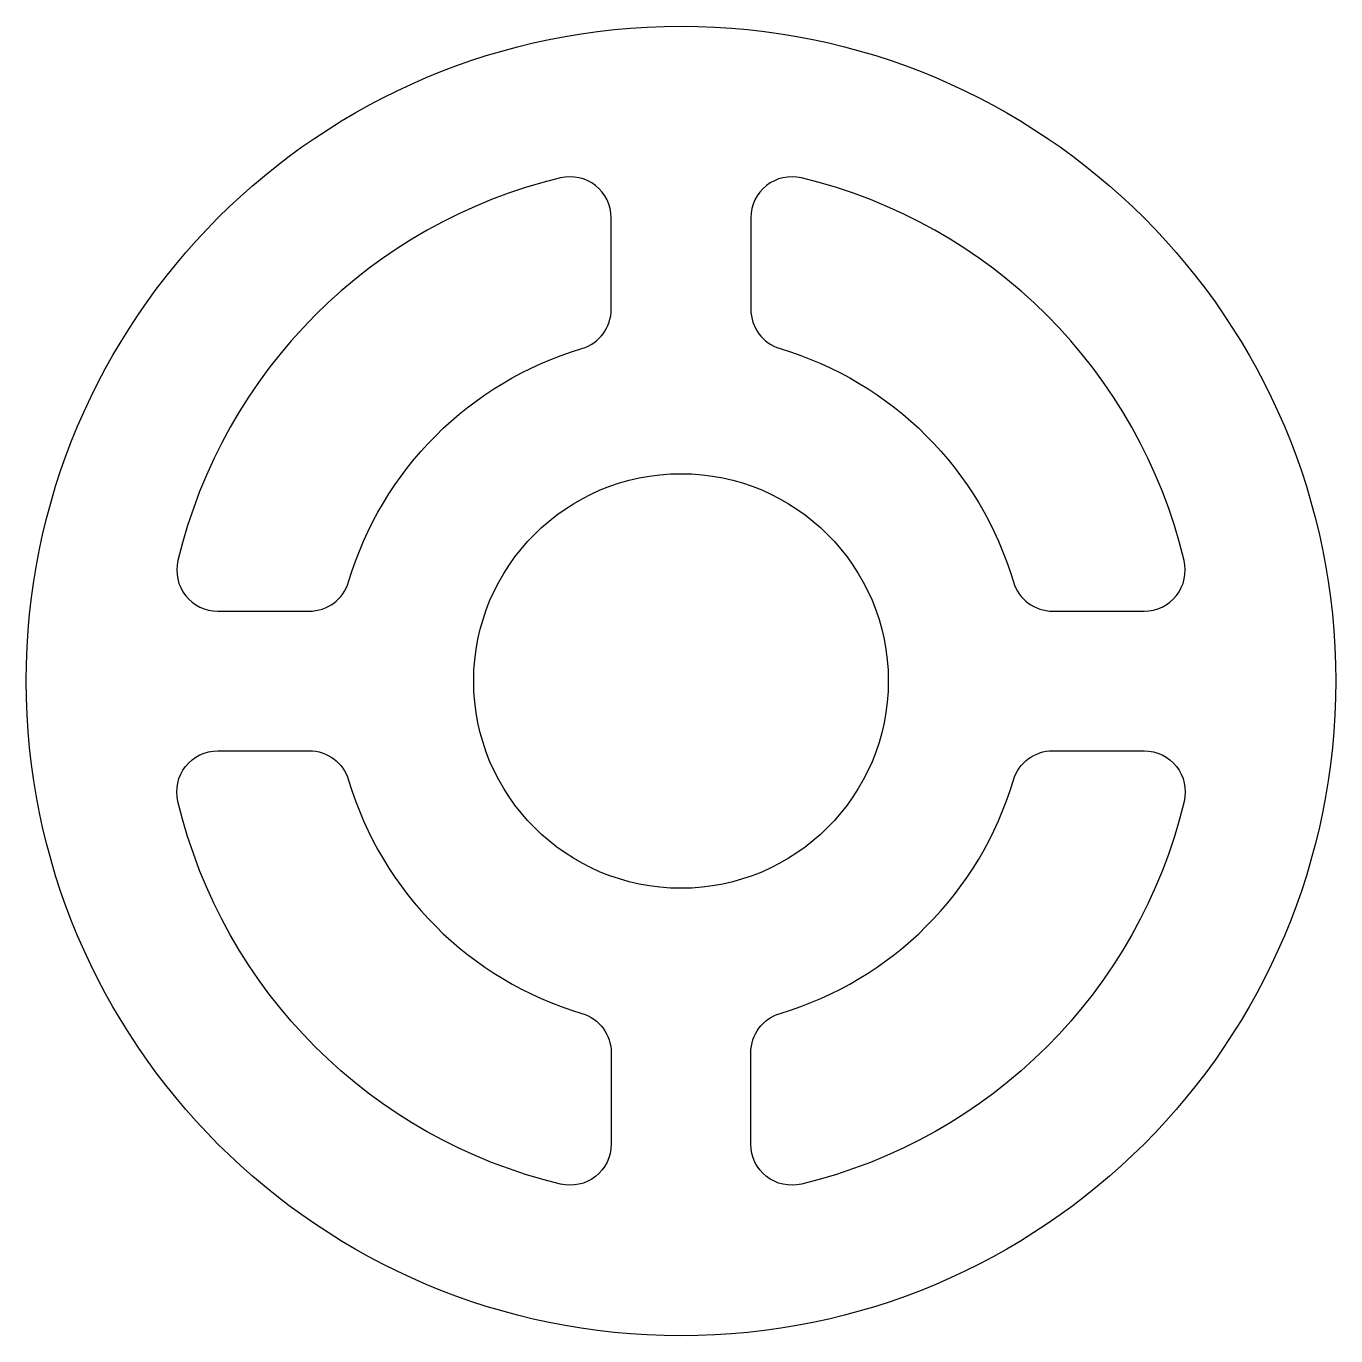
# Model space of a CAD drawing. Extents: x 163.1 to 195, y 213 to 244.9.
import ezdxf

# ---------------------------------------------------------------- set-up
doc = ezdxf.new("R2010")
doc.units = 0
doc.layers.get('0').update_dxf_attribs({"linetype": 'CONTINUOUS'})

msp = doc.modelspace()

# ---------------------------------------------------------------- linework, layer by layer
for points in [[(176.644, 237.054, 0.331679), (177.359, 238.012), (177.359, 240.237, 0.484817), (176.126, 241.21, 0.28241), (166.805, 231.889, 0.484817), (167.777, 230.656), (170.003, 230.656, 0.331679), (170.961, 231.37, -0.253025)], [(181.473, 237.054, -0.253025), (187.157, 231.37, 0.331679), (188.115, 230.656), (190.34, 230.656, 0.484817), (191.313, 231.889, 0.28241), (181.992, 241.21, 0.484817), (180.759, 240.237), (180.759, 238.012, 0.331679)], [(166.805, 226.023, -0.484817), (167.777, 227.256), (170.003, 227.256, -0.331679), (170.961, 226.542, 0.253025), (176.644, 220.858, -0.331679), (177.359, 219.9), (177.359, 217.674, -0.484817), (176.126, 216.702, -0.28241)], [(181.992, 216.702, -0.484817), (180.759, 217.674), (180.759, 219.9, -0.331679), (181.473, 220.858, 0.253025), (187.157, 226.542, -0.331679), (188.115, 227.256), (190.34, 227.256, -0.484817), (191.313, 226.023, -0.28241)]]:
    msp.add_lwpolyline(points, format="xyb", close=True)
for radius in [15.95, 5.05]:
    msp.add_circle((179.059, 228.956), radius)

doc.saveas('drawing.dxf')
